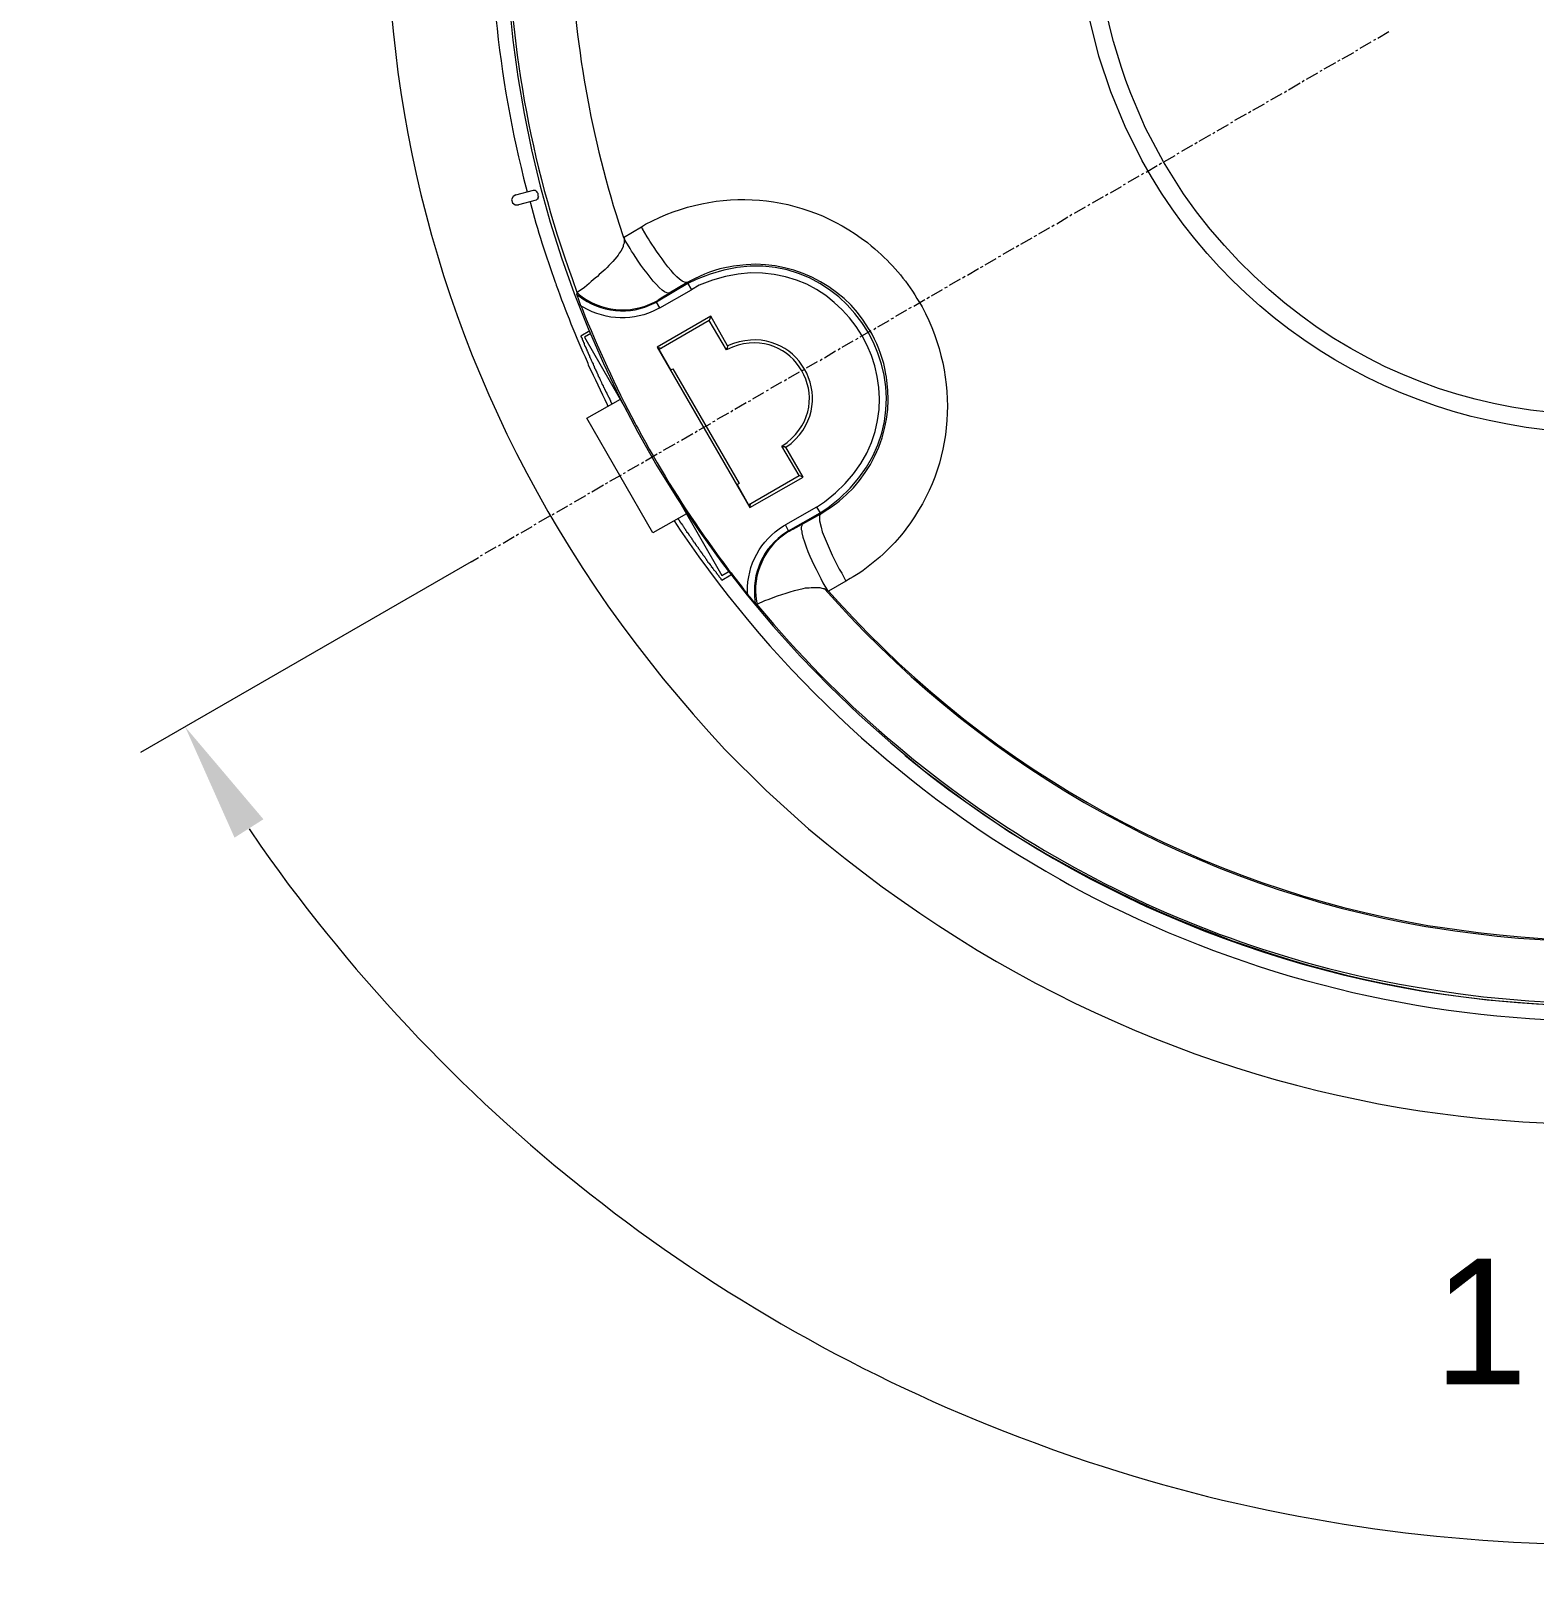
# Model space of a CAD drawing. Header units: millimetres. Extents: x 34 to 394, y 0 to 133.
# Drawn here: x 272.2 to 332.7, y 1.7 to 63.8 of the extents above; entities that cross this region are included whole.
import ezdxf

# ---------------------------------------------------------------- set-up
doc = ezdxf.new("R2010")
doc.units = ezdxf.units.MM

msp = doc.modelspace()

# ---------------------------------------------------------------- hatches: boundary and pattern name
h = msp.add_hatch(color=7)
h.dxf.hatch_style = 2
h.paths.add_polyline_path([(278.363398, 35.770995), (280.3531, 31.304899), (281.517196, 32.045697)])

# ---------------------------------------------------------------- linework, layer by layer
at = {"color": 7, "lineweight": 20}
for points in [[(326.221196, 63.414697), (326.305898, 63.456995)], [(326.3906, 63.499399), (326.8351, 63.774495)], [(324.951196, 62.673899), (325.416898, 62.927899)], [(325.5016, 62.991399), (325.586196, 63.033697)], [(325.670898, 63.097197), (326.115398, 63.351197)], [(324.062196, 62.165899), (324.146898, 62.208197)], [(324.2316, 62.271697), (324.697196, 62.525697)], [(324.781898, 62.567995), (324.8666, 62.631495)], [(322.792196, 61.424995), (323.257898, 61.700197)], [(323.3426, 61.742495), (323.427196, 61.805995)], [(323.511898, 61.848399), (323.9776, 62.102399)], [(321.903196, 60.916995), (321.987898, 60.959399)], [(322.0726, 61.022899), (322.538196, 61.276899)], [(322.622898, 61.319197), (322.7076, 61.382697)], [(320.633196, 60.197399), (321.098898, 60.451399)], [(321.1836, 60.493697), (321.268196, 60.557197)], [(321.352898, 60.599495), (321.8186, 60.853495)], [(319.744196, 59.668197), (319.828898, 59.710495)], [(319.9136, 59.773995), (320.379196, 60.027995)], [(320.463898, 60.091495), (320.5486, 60.133899)], [(318.495398, 58.948495), (318.939898, 59.202495)], [(319.0246, 59.244899), (319.109196, 59.308399)], [(319.193898, 59.350697), (319.6596, 59.625899)], [(317.585196, 58.419399), (317.669898, 58.482899)], [(317.775696, 58.525197), (318.220196, 58.779197)], [(318.304898, 58.842697), (318.3896, 58.884995)], [(316.336398, 57.699697), (316.780898, 57.953697)], [(316.8656, 58.017197), (316.950196, 58.059495)], [(317.0561, 58.101899), (317.5006, 58.376995)], [(291.677196, 57.191697), (291.571398, 57.128197), (291.507898, 57.001197), (291.550196, 56.874197), (291.6561, 56.789495), (291.7831, 56.789495)], [(291.677196, 57.191697), (292.396898, 57.382197)], [(292.396898, 57.382197), (292.460398, 57.382197), (292.502696, 57.339899), (292.523898, 57.297495), (292.566196, 57.255197), (292.566196, 57.149399), (292.587398, 57.128197), (292.566196, 57.085899), (292.566196, 57.022399), (292.5451, 57.022399), (292.5451, 57.001197), (292.523898, 57.001197), (292.502696, 56.979995)], [(315.426196, 57.170495), (315.510898, 57.233995)], [(315.616696, 57.276399), (316.061196, 57.530399)], [(316.145898, 57.593899), (316.2306, 57.636197)], [(292.502696, 56.980101), (291.7831, 56.789601)], [(314.177398, 56.450899), (314.621898, 56.704899)], [(314.7066, 56.768399), (314.791196, 56.810697)], [(314.8971, 56.874197), (315.3416, 57.128197)], [(296.016398, 55.477197), (296.7361, 55.900495)], [(296.7361, 55.900601), (296.7361, 55.879399), (296.757196, 55.879399), (296.757196, 55.837101), (296.778398, 55.837101), (296.778398, 55.815899)], [(313.267196, 55.921697), (313.351898, 55.985197)], [(313.457696, 56.027495), (313.902196, 56.302697)], [(313.986898, 56.344995), (314.0716, 56.408495)], [(296.016398, 55.477197), (296.016398, 55.456101), (296.0376, 55.456101), (296.0376, 55.434899), (296.058696, 55.413697), (296.058696, 55.392601)], [(312.018398, 55.201995), (312.462898, 55.455995)], [(312.5476, 55.519495), (312.653398, 55.561899)], [(312.7381, 55.625399), (313.1826, 55.879399)], [(311.108196, 54.693995), (311.2141, 54.736399)], [(311.298696, 54.799899), (311.743196, 55.053899)], [(311.827898, 55.096197), (311.933696, 55.159697)], [(309.859398, 53.953197), (310.303898, 54.228399)], [(310.3886, 54.270697), (310.494398, 54.312995)], [(310.5791, 54.376495), (311.0236, 54.630495)], [(298.598696, 53.614601), (297.349898, 52.873697)], [(298.5776, 53.656899), (297.857898, 53.233601)], [(298.5776, 53.656899), (298.746898, 53.360601)], [(308.949196, 53.445197), (309.0551, 53.487495)], [(309.139696, 53.550995), (309.584196, 53.804995)], [(309.668898, 53.847399), (309.774696, 53.910899)], [(294.1326, 53.191197), (294.153696, 53.233601)], [(294.301898, 52.725495), (294.217196, 52.958399), (294.153696, 53.148899), (294.1326, 53.191197)], [(294.153696, 53.233495), (294.153696, 53.254697)], [(297.349898, 52.916101), (297.349898, 52.873697)], [(297.476898, 52.640899), (297.349898, 52.873697)], [(297.476898, 52.640899), (298.746898, 53.360601)], [(307.700398, 52.704399), (308.144898, 52.979495)], [(308.2296, 53.021899), (308.335398, 53.085399)], [(308.4201, 53.127697), (308.8646, 53.381697)], [(299.5301, 52.302197), (297.3711, 51.053399)], [(299.5301, 52.302197), (299.4666, 52.132899)], [(300.207398, 51.116899), (299.5301, 52.302197)], [(306.790196, 52.196399), (306.8961, 52.238697)], [(306.980696, 52.302197), (307.425196, 52.556197)], [(307.509898, 52.619697), (307.615696, 52.661995)], [(294.661696, 51.709601), (294.301898, 51.497899)], [(294.7041, 51.603697), (294.4501, 51.455601)], [(299.4666, 52.132899), (297.455696, 50.968697)], [(300.1651, 50.947601), (299.4666, 52.132899)], [(305.541398, 51.476697), (305.985898, 51.730697)], [(306.091696, 51.772995), (306.176398, 51.836495)], [(306.2611, 51.878899), (306.7056, 52.132899)], [(294.4501, 51.455601), (296.143398, 48.492197)], [(297.3711, 51.053399), (301.096398, 44.597495)], [(297.3711, 51.053399), (297.540398, 51.011101)], [(297.921398, 50.143197), (297.455696, 50.968697)], [(300.207398, 51.116899), (300.207398, 51.053399), (300.186196, 51.053399), (300.186196, 50.989899), (300.1651, 50.989899), (300.1651, 50.947601)], [(304.652398, 50.947495), (304.7371, 51.010995)], [(304.821696, 51.053399), (305.266196, 51.307399)], [(305.3721, 51.370899), (305.456696, 51.413197)], [(303.382398, 50.227899), (303.826898, 50.481899)], [(303.932696, 50.524197), (304.017398, 50.587697)], [(304.1021, 50.629995), (304.5466, 50.905197)], [(297.921398, 50.143197), (298.0061, 50.185601)], [(298.0061, 50.185601), (300.6731, 45.571197)], [(302.493398, 49.698697), (302.5781, 49.762197)], [(302.662696, 49.804495), (303.107196, 50.058495)], [(303.2131, 50.121995), (303.297696, 50.164399)], [(301.223398, 48.978995), (301.667898, 49.232995)], [(301.773696, 49.296495), (301.858398, 49.338899)], [(301.9431, 49.402399), (302.3876, 49.656399)], [(294.534696, 48.195899), (295.889398, 48.957899)], [(300.334398, 48.449899), (300.4191, 48.513399)], [(300.503696, 48.555697), (300.948196, 48.830899)], [(301.0541, 48.873197), (301.138696, 48.915495)], [(297.201696, 43.581495), (294.534696, 48.195899)], [(299.064398, 47.730197), (299.5301, 47.984197)], [(299.614696, 48.047697), (299.699398, 48.090101)], [(299.7841, 48.153601), (300.249696, 48.407601)], [(298.175398, 47.222197), (298.2601, 47.264601)], [(298.344696, 47.306899), (298.810398, 47.582101)], [(298.8951, 47.624399), (298.979696, 47.687899)], [(296.905398, 46.481399), (297.3711, 46.756601)], [(297.455696, 46.798899), (297.540398, 46.841197)], [(297.6251, 46.904697), (298.090696, 47.158697)], [(303.0861, 45.888697), (302.3876, 47.074101)], [(302.3876, 47.074101), (302.429898, 47.074101), (302.429898, 47.052899), (302.5146, 47.052899), (302.5146, 47.031697), (302.556898, 47.031697)], [(303.255398, 45.825197), (302.556898, 47.031697)], [(296.016398, 45.973399), (296.1011, 46.015697)], [(296.185696, 46.079197), (296.651398, 46.333197)], [(296.7361, 46.375601), (296.820696, 46.439101)], [(294.746398, 45.232601), (295.2121, 45.507697)], [(295.296696, 45.550101), (295.381398, 45.613601)], [(295.4661, 45.655899), (295.931696, 45.909899)], [(300.6731, 45.571197), (300.588398, 45.528899)], [(300.588398, 45.528899), (301.0541, 44.703399)], [(301.0541, 44.703399), (303.0861, 45.888697)], [(301.096398, 44.597601), (303.255398, 45.825197)], [(303.255398, 45.825197), (303.0861, 45.888697)], [(293.857398, 44.724601), (293.9421, 44.766899)], [(294.047898, 44.830399), (294.492398, 45.084399)], [(294.5771, 45.147899), (294.661696, 45.190197)], [(298.281196, 44.809197), (299.9746, 41.866995)], [(301.096398, 44.597601), (301.138696, 44.766899)], [(292.6086, 44.004899), (293.0531, 44.258899)], [(293.137696, 44.301197), (293.222398, 44.364697)], [(293.328196, 44.407101), (293.772696, 44.661101)], [(298.556398, 44.343601), (297.201696, 43.581601)], [(303.7846, 44.618697), (302.535696, 43.899101)], [(302.662696, 43.666197), (303.932696, 44.385899)], [(303.234196, 43.941399), (303.953898, 44.343601)], [(303.7846, 44.618697), (303.953898, 44.343601)], [(291.698398, 43.475697), (291.7831, 43.539197)], [(291.888898, 43.581601), (292.333398, 43.835601)], [(292.4181, 43.899101), (292.502696, 43.941399)], [(302.662696, 43.666197), (302.535696, 43.899101)], [(302.662696, 43.666197), (302.7051, 43.645101)], [(303.234196, 43.941399), (302.980196, 43.793197), (302.8321, 43.708495), (302.7686, 43.687399), (302.747398, 43.666197), (302.7051, 43.644995)], [(290.4496, 42.756101), (290.8941, 43.010101)], [(290.978696, 43.052399), (291.063398, 43.115899)], [(291.169196, 43.158197), (291.613696, 43.433399)], [(289.8781, 42.417399), (276.564196, 34.733899)], [(289.8781, 42.417399), (290.174398, 42.586697)], [(290.2591, 42.650197), (290.343696, 42.692601)], [(299.9746, 41.867101), (300.2286, 42.015197)], [(299.9746, 41.676601), (300.334398, 41.888197)], [(304.969898, 41.634197), (304.271398, 41.231995)], [(301.329196, 40.723995), (301.2446, 40.808697), (301.1811, 40.914495), (301.011696, 41.104995)], [(304.2291, 41.253197), (304.123196, 41.316697)], [(304.2291, 41.253197), (304.250196, 41.253197), (304.250196, 41.232101), (304.271398, 41.232101)], [(301.3716, 40.702899), (301.329196, 40.724101)], [(301.3716, 40.702899), (301.392696, 40.702899)]]:
    msp.add_lwpolyline(points, dxfattribs=at)
for points, knots in [([(332.6771, 117.559101), (332.6771, 117.559101), (330.348696, 117.368601), (330.348696, 117.368601), (289.759214, 112.692108), (272.153098, 64.660003), (300.1016, 34.860899), (300.1016, 34.860899), (301.7526, 33.209899), (301.7526, 33.209899), (301.7526, 33.209899), (303.4671, 31.664697), (303.4671, 31.664697), (334.653008, 5.282599), (381.794702, 25.387405), (384.3026, 66.166399), (384.3026, 66.166399), (384.3661, 68.473601), (384.3661, 68.473601), (384.3661, 68.473601), (384.323696, 70.801899), (384.323696, 70.801899), (383.262611, 95.073292), (364.6811, 114.810892), (340.529898, 117.368601), (340.529898, 117.368601), (338.222696, 117.559101), (338.222696, 117.559101)], [0, 0, 0, 0, 1, 1, 1, 2, 2, 2, 3, 3, 3, 4, 4, 4, 5, 5, 5, 6, 6, 6, 7, 7, 7, 8, 8, 8, 9, 9, 9, 9]), ([(327.110196, 112.098101), (327.110196, 112.098101), (325.0571, 111.653601), (325.0571, 111.653601), (289.162596, 102.618892), (279.231584, 57.187817), (308.1026, 34.014197), (308.1026, 34.014197), (309.795898, 32.744197), (309.795898, 32.744197), (309.795898, 32.744197), (311.5316, 31.558899), (311.5316, 31.558899), (342.936901, 11.88801), (382.504491, 36.020797), (379.391898, 72.939697), (379.391898, 72.939697), (379.137898, 75.035197), (379.137898, 75.035197), (379.137898, 75.035197), (378.7781, 77.109601), (378.7781, 77.109601), (375.502487, 94.091194), (362.590186, 107.599091), (345.779196, 111.653601), (345.779196, 111.653601), (343.7261, 112.098101), (343.7261, 112.098101)], [0, 0, 0, 0, 1, 1, 1, 2, 2, 2, 3, 3, 3, 4, 4, 4, 5, 5, 5, 6, 6, 6, 7, 7, 7, 8, 8, 8, 9, 9, 9, 9]), ([(323.6601, 111.907601), (323.6601, 111.907601), (323.109696, 111.759399), (323.109696, 111.759399), (314.602495, 109.283605), (307.069314, 104.462191), (301.329196, 97.704697), (301.329196, 97.704697), (300.969398, 97.281399), (300.969398, 97.281399), (300.969398, 97.281399), (300.6096, 96.858101), (300.6096, 96.858101), (295.035993, 89.880121), (291.713602, 81.7475), (290.851696, 72.855101), (290.851696, 72.855101), (290.809398, 72.283601), (290.809398, 72.283601), (290.809398, 72.283601), (290.7671, 71.733197), (290.7671, 71.733197), (290.450305, 67.07579), (290.864114, 62.398697), (291.994696, 57.869101), (291.994696, 57.869101), (292.142898, 57.318697), (292.142898, 57.318697)], [0, 0, 0, 0, 1, 1, 1, 2, 2, 2, 3, 3, 3, 4, 4, 4, 5, 5, 5, 6, 6, 6, 7, 7, 7, 8, 8, 8, 9, 9, 9, 9]), ([(327.110196, 112.013399), (327.110196, 112.013399), (326.5176, 111.886399), (326.5176, 111.886399), (316.933298, 109.917194), (308.281105, 104.801492), (301.921898, 97.366101), (301.921898, 97.366101), (301.519696, 96.900399), (301.519696, 96.900399), (301.519696, 96.900399), (301.138696, 96.413601), (301.138696, 96.413601), (295.0216, 88.915309), (291.512801, 79.290791), (291.359696, 69.616601), (291.359696, 69.616601), (291.3386, 68.981601), (291.3386, 68.981601), (291.3386, 68.981601), (291.3386, 68.367697), (291.3386, 68.367697), (291.385801, 63.422105), (292.245203, 58.475491), (293.9421, 53.826197), (293.9421, 53.826197), (294.153696, 53.233601), (294.153696, 53.233601)], [0, 0, 0, 0, 1, 1, 1, 2, 2, 2, 3, 3, 3, 4, 4, 4, 5, 5, 5, 6, 6, 6, 7, 7, 7, 8, 8, 8, 9, 9, 9, 9]), ([(327.9146, 109.600399), (327.9146, 109.600399), (327.3431, 109.494601), (327.3431, 109.494601), (318.147912, 107.674903), (309.806799, 102.7787), (303.742196, 95.630399), (303.742196, 95.630399), (303.361196, 95.164697), (303.361196, 95.164697), (303.361196, 95.164697), (302.980196, 94.699101), (302.980196, 94.699101), (297.138196, 87.451917), (293.864101, 78.20741), (293.857398, 68.896899), (293.857398, 68.896899), (293.857398, 68.304197), (293.857398, 68.304197), (293.857398, 68.304197), (293.857398, 67.711601), (293.857398, 67.711601), (293.980905, 63.756892), (294.61019, 59.81781), (295.825898, 56.048697), (295.825898, 56.048697), (296.016398, 55.477197), (296.016398, 55.477197)], [0, 0, 0, 0, 1, 1, 1, 2, 2, 2, 3, 3, 3, 4, 4, 4, 5, 5, 5, 6, 6, 6, 7, 7, 7, 8, 8, 8, 9, 9, 9, 9]), ([(355.812196, 68.727601), (355.812196, 68.727601), (355.748696, 70.251601), (355.748696, 70.251601), (355.748696, 70.251601), (355.579398, 71.754399), (355.579398, 71.754399), (353.896295, 82.910996), (343.540503, 90.544402), (332.380696, 88.878197), (332.380696, 88.878197), (330.877898, 88.603101), (330.877898, 88.603101), (330.877898, 88.603101), (329.417398, 88.200899), (329.417398, 88.200899), (318.058694, 84.702014), (312.112907, 72.331508), (316.442196, 61.276899), (316.442196, 61.276899), (317.034898, 59.879899), (317.034898, 59.879899), (317.034898, 59.879899), (317.7546, 58.525197), (317.7546, 58.525197), (317.7546, 58.525197), (318.558898, 57.234101), (318.558898, 57.234101), (329.719411, 41.407008), (354.022907, 47.88302), (355.748696, 67.203601), (355.748696, 67.203601), (355.812196, 68.727601), (355.812196, 68.727601)], [0, 0, 0, 0, 1, 1, 1, 2, 2, 2, 3, 3, 3, 4, 4, 4, 5, 5, 5, 6, 6, 6, 7, 7, 7, 8, 8, 8, 9, 9, 9, 10, 10, 10, 11, 11, 11, 11]), ([(356.531898, 68.727601), (356.531898, 68.727601), (356.4896, 70.230399), (356.4896, 70.230399), (356.4896, 70.230399), (356.320196, 71.733197), (356.320196, 71.733197), (354.712305, 82.7127), (344.973487, 90.546907), (333.904696, 89.788399), (333.904696, 89.788399), (332.4231, 89.619101), (332.4231, 89.619101), (332.4231, 89.619101), (330.941398, 89.343899), (330.941398, 89.343899), (319.540008, 86.875513), (312.316495, 75.645503), (314.791196, 64.240197), (314.791196, 64.240197), (315.1511, 62.779697), (315.1511, 62.779697), (315.1511, 62.779697), (315.637898, 61.340399), (315.637898, 61.340399), (315.637898, 61.340399), (316.209398, 59.943399), (316.209398, 59.943399), (316.209398, 59.943399), (316.886696, 58.588697), (316.886696, 58.588697), (320.874884, 51.333117), (328.666299, 47.062389), (336.9316, 47.666697), (336.9316, 47.666697), (338.434398, 47.814899), (338.434398, 47.814899), (338.434398, 47.814899), (339.9161, 48.090101), (339.9161, 48.090101), (348.511107, 49.940703), (355.081593, 57.018201), (356.320196, 65.721899), (356.320196, 65.721899), (356.4896, 67.203601), (356.4896, 67.203601), (356.4896, 67.203601), (356.531898, 68.727601), (356.531898, 68.727601)], [0, 0, 0, 0, 1, 1, 1, 2, 2, 2, 3, 3, 3, 4, 4, 4, 5, 5, 5, 6, 6, 6, 7, 7, 7, 8, 8, 8, 9, 9, 9, 10, 10, 10, 11, 11, 11, 12, 12, 12, 13, 13, 13, 14, 14, 14, 15, 15, 15, 16, 16, 16, 16]), ([(296.7361, 55.900495), (296.7361, 55.900495), (296.905398, 56.006399), (296.905398, 56.006399), (299.824316, 57.565289), (303.219802, 57.28409), (305.837696, 55.265495), (305.837696, 55.265495), (305.985898, 55.138495), (305.985898, 55.138495), (305.985898, 55.138495), (306.1341, 55.011495), (306.1341, 55.011495), (306.825897, 54.415689), (307.357498, 53.806794), (307.827398, 53.021899), (307.827398, 53.021899), (307.933196, 52.852495), (307.933196, 52.852495)], [0, 0, 0, 0, 1, 1, 1, 2, 2, 2, 3, 3, 3, 4, 4, 4, 5, 5, 5, 6, 6, 6, 6]), ([(292.248696, 56.916601), (292.248696, 56.916601), (292.269898, 56.853101), (292.269898, 56.853101), (292.547887, 55.779492), (292.894702, 54.722994), (293.264696, 53.678101), (293.264696, 53.678101), (293.285898, 53.614601), (293.285898, 53.614601), (293.285898, 53.614601), (293.3071, 53.551101), (293.3071, 53.551101), (293.686689, 52.518803), (294.086703, 51.470418), (294.555898, 50.481899), (294.555898, 50.481899), (294.5771, 50.418399), (294.5771, 50.418399), (294.5771, 50.418399), (294.598196, 50.333697), (294.598196, 50.333697), (294.852584, 49.802414), (295.095683, 49.2736), (295.360196, 48.746197), (295.360196, 48.746197), (295.381398, 48.682697), (295.381398, 48.682697)], [0, 0, 0, 0, 1, 1, 1, 2, 2, 2, 3, 3, 3, 4, 4, 4, 5, 5, 5, 6, 6, 6, 7, 7, 7, 8, 8, 8, 9, 9, 9, 9]), ([(303.932696, 44.385899), (303.932696, 44.385899), (304.250196, 44.597601), (304.250196, 44.597601), (309.587406, 48.507014), (304.976601, 56.454109), (298.937398, 53.783899), (298.937398, 53.783899), (298.598696, 53.614601), (298.598696, 53.614601)], [0, 0, 0, 0, 1, 1, 1, 2, 2, 2, 3, 3, 3, 3]), ([(303.7846, 44.618697), (303.7846, 44.618697), (304.1021, 44.830399), (304.1021, 44.830399), (309.143612, 48.521513), (304.788217, 56.048415), (299.064398, 53.551101), (299.064398, 53.551101), (298.746898, 53.360601), (298.746898, 53.360601)], [0, 0, 0, 0, 1, 1, 1, 2, 2, 2, 3, 3, 3, 3]), ([(296.016398, 55.477197), (296.016398, 55.477197), (296.0376, 55.434899), (296.0376, 55.434899), (296.0376, 55.434899), (296.0376, 55.244399), (296.0376, 55.244399), (296.0376, 55.244399), (295.995196, 55.159697), (295.995196, 55.159697), (295.995196, 55.159697), (295.995196, 55.096197), (295.995196, 55.096197), (295.995196, 55.096197), (295.9106, 54.926899), (295.9106, 54.926899), (295.9106, 54.926899), (295.8471, 54.842197), (295.8471, 54.842197), (295.8471, 54.842197), (295.804696, 54.757495), (295.804696, 54.757495), (295.804696, 54.757495), (295.741196, 54.693995), (295.741196, 54.693995), (295.314687, 54.173719), (294.940108, 53.900316), (294.4501, 53.466399), (294.4501, 53.466399), (294.153696, 53.254697), (294.153696, 53.254697)], [0, 0, 0, 0, 1, 1, 1, 2, 2, 2, 3, 3, 3, 4, 4, 4, 5, 5, 5, 6, 6, 6, 7, 7, 7, 8, 8, 8, 9, 9, 9, 10, 10, 10, 10]), ([(297.349898, 52.915995), (297.349898, 52.915995), (297.392196, 52.937197), (297.392196, 52.937197), (297.392196, 52.937197), (297.413398, 52.958399), (297.413398, 52.958399), (297.413398, 52.958399), (297.603898, 53.085399), (297.603898, 53.085399), (297.603898, 53.085399), (297.857898, 53.233495), (297.857898, 53.233495), (297.857898, 53.233495), (297.836696, 53.233495), (297.836696, 53.233495), (297.478697, 53.173205), (296.390307, 54.803109), (296.249196, 55.096197), (296.249196, 55.096197), (296.058696, 55.392495), (296.058696, 55.392495)], [0, 0, 0, 0, 1, 1, 1, 2, 2, 2, 3, 3, 3, 4, 4, 4, 5, 5, 5, 6, 6, 6, 7, 7, 7, 7]), ([(298.5776, 53.656899), (298.5776, 53.656899), (298.556398, 53.656899), (298.556398, 53.656899), (298.148587, 53.631817), (297.168887, 55.18231), (296.968898, 55.498399), (296.968898, 55.498399), (296.778398, 55.815899), (296.778398, 55.815899)], [0, 0, 0, 0, 1, 1, 1, 2, 2, 2, 3, 3, 3, 3]), ([(305.9436, 51.709495), (305.9436, 51.709495), (305.8801, 51.815399), (305.8801, 51.815399), (304.825294, 53.619505), (302.6289, 54.659811), (300.567196, 54.334197), (300.567196, 54.334197), (300.440196, 54.312995), (300.440196, 54.312995), (300.440196, 54.312995), (300.313196, 54.291899), (300.313196, 54.291899), (299.733617, 54.224519), (299.201593, 53.975422), (298.683398, 53.720399), (298.683398, 53.720399), (298.5776, 53.656899), (298.5776, 53.656899)], [0, 0, 0, 0, 1, 1, 1, 2, 2, 2, 3, 3, 3, 4, 4, 4, 5, 5, 5, 6, 6, 6, 6]), ([(294.1326, 53.191197), (294.1326, 53.191197), (294.217196, 53.127697), (294.217196, 53.127697), (295.048411, 52.441192), (296.300701, 52.31532), (297.2441, 52.831399), (297.2441, 52.831399), (297.349898, 52.873697), (297.349898, 52.873697)], [0, 0, 0, 0, 1, 1, 1, 2, 2, 2, 3, 3, 3, 3]), ([(294.153696, 53.254697), (294.153696, 53.254697), (294.238398, 53.170101), (294.238398, 53.170101), (295.097412, 52.471919), (296.283098, 52.366403), (297.265196, 52.873697), (297.265196, 52.873697), (297.349898, 52.916101), (297.349898, 52.916101)], [0, 0, 0, 0, 1, 1, 1, 2, 2, 2, 3, 3, 3, 3]), ([(307.933196, 52.852495), (307.933196, 52.852495), (308.0391, 52.683197), (308.0391, 52.683197), (309.574389, 49.783399), (309.385617, 46.354011), (307.382898, 43.729697), (307.382898, 43.729697), (307.2771, 43.581495), (307.2771, 43.581495), (307.2771, 43.581495), (307.128898, 43.412197), (307.128898, 43.412197), (306.64979, 42.835405), (305.800689, 42.092808), (305.139196, 41.739995), (305.139196, 41.739995), (304.969898, 41.634197), (304.969898, 41.634197)], [0, 0, 0, 0, 1, 1, 1, 2, 2, 2, 3, 3, 3, 4, 4, 4, 5, 5, 5, 6, 6, 6, 6]), ([(294.301898, 52.725601), (294.301898, 52.725601), (294.344196, 52.619697), (294.344196, 52.619697), (294.977502, 51.038618), (295.682317, 49.48322), (296.4821, 47.984197), (296.4821, 47.984197), (296.524398, 47.899601), (296.524398, 47.899601), (296.524398, 47.899601), (296.587898, 47.793697), (296.587898, 47.793697), (297.397205, 46.285607), (298.281901, 44.858304), (299.254898, 43.454601), (299.254898, 43.454601), (299.318398, 43.369899), (299.318398, 43.369899), (299.318398, 43.369899), (299.381898, 43.285197), (299.381898, 43.285197), (299.877903, 42.567012), (300.410316, 41.873804), (300.948196, 41.189697), (300.948196, 41.189697), (301.011696, 41.105101), (301.011696, 41.105101)], [0, 0, 0, 0, 1, 1, 1, 2, 2, 2, 3, 3, 3, 4, 4, 4, 5, 5, 5, 6, 6, 6, 7, 7, 7, 8, 8, 8, 9, 9, 9, 9]), ([(297.476898, 52.640899), (297.476898, 52.640899), (297.392196, 52.598495), (297.392196, 52.598495), (296.422092, 52.075008), (295.342592, 52.132511), (294.3866, 52.661995), (294.3866, 52.661995), (294.301898, 52.725495), (294.301898, 52.725495)], [0, 0, 0, 0, 1, 1, 1, 2, 2, 2, 3, 3, 3, 3]), ([(302.3876, 47.074101), (302.3876, 47.074101), (302.599196, 47.222197), (302.599196, 47.222197), (304.667214, 48.848891), (302.850797, 52.008404), (300.397898, 51.053399), (300.397898, 51.053399), (300.1651, 50.947601), (300.1651, 50.947601)], [0, 0, 0, 0, 1, 1, 1, 2, 2, 2, 3, 3, 3, 3]), ([(302.556898, 47.031697), (302.556898, 47.031697), (302.7686, 47.179899), (302.7686, 47.179899), (304.761089, 48.944811), (302.973916, 52.061991), (300.440196, 51.201601), (300.440196, 51.201601), (300.207398, 51.116899), (300.207398, 51.116899)], [0, 0, 0, 0, 1, 1, 1, 2, 2, 2, 3, 3, 3, 3]), ([(303.953898, 44.343495), (303.953898, 44.343495), (304.059696, 44.406995), (304.059696, 44.406995), (305.875796, 45.483708), (306.927814, 47.622318), (306.620898, 49.719899), (306.620898, 49.719899), (306.599696, 49.846899), (306.599696, 49.846899), (306.599696, 49.846899), (306.5786, 49.973899), (306.5786, 49.973899), (306.485396, 50.569388), (306.293203, 51.048107), (306.028196, 51.582495), (306.028196, 51.582495), (305.9436, 51.709495), (305.9436, 51.709495)], [0, 0, 0, 0, 1, 1, 1, 2, 2, 2, 3, 3, 3, 4, 4, 4, 5, 5, 5, 6, 6, 6, 6]), ([(294.301898, 51.497899), (294.301898, 51.497899), (294.301898, 51.476697), (294.301898, 51.476697), (294.301898, 51.476697), (294.3231, 51.455601), (294.3231, 51.455601), (294.3231, 51.455601), (294.3231, 51.434399), (294.3231, 51.434399), (294.3231, 51.434399), (294.344196, 51.413197), (294.344196, 51.413197), (294.344196, 51.413197), (294.344196, 51.370899), (294.344196, 51.370899), (294.344196, 51.370899), (294.365398, 51.349697), (294.365398, 51.349697), (294.365398, 51.349697), (294.365398, 51.328601), (294.365398, 51.328601), (294.365398, 51.328601), (294.3866, 51.307399), (294.3866, 51.307399), (294.3866, 51.307399), (294.3866, 51.286197), (294.3866, 51.286197), (294.3866, 51.286197), (294.407696, 51.265101), (294.407696, 51.265101), (294.407696, 51.265101), (294.407696, 51.243899), (294.407696, 51.243899), (294.407696, 51.243899), (294.428898, 51.201601), (294.428898, 51.201601), (294.428898, 51.201601), (294.428898, 51.159197), (294.428898, 51.159197), (294.428898, 51.159197), (294.4501, 51.138101), (294.4501, 51.138101), (294.4501, 51.138101), (294.4501, 51.116899), (294.4501, 51.116899), (294.4501, 51.116899), (294.471196, 51.095697), (294.471196, 51.095697), (294.471196, 51.095697), (294.471196, 51.074601), (294.471196, 51.074601), (294.471196, 51.074601), (294.492398, 51.053399), (294.492398, 51.053399), (294.492398, 51.053399), (294.492398, 51.032197), (294.492398, 51.032197), (294.492398, 51.032197), (294.5136, 51.011101), (294.5136, 51.011101), (294.5136, 51.011101), (294.5136, 50.989899), (294.5136, 50.989899), (294.5136, 50.989899), (294.534696, 50.968697), (294.534696, 50.968697), (294.534696, 50.968697), (294.534696, 50.926399), (294.534696, 50.926399), (294.573889, 50.887594), (294.618304, 50.744401), (294.6406, 50.714697), (294.6406, 50.714697), (294.6406, 50.672399), (294.6406, 50.672399), (294.686814, 50.614191), (294.700184, 50.540107), (294.746398, 50.481899), (294.746398, 50.481899), (294.746398, 50.460697), (294.746398, 50.460697), (294.746398, 50.460697), (294.7676, 50.439601), (294.7676, 50.439601), (294.7676, 50.439601), (294.7676, 50.418399), (294.7676, 50.418399), (294.7676, 50.418399), (294.788696, 50.397197), (294.788696, 50.397197), (294.788696, 50.397197), (294.788696, 50.354899), (294.788696, 50.354899), (294.788696, 50.354899), (294.809898, 50.333697), (294.809898, 50.333697), (294.809898, 50.333697), (294.809898, 50.312601), (294.809898, 50.312601), (294.809898, 50.312601), (294.8311, 50.291399), (294.8311, 50.291399), (294.8311, 50.291399), (294.8311, 50.270197), (294.8311, 50.270197), (294.8311, 50.270197), (294.852196, 50.227899), (294.852196, 50.227899), (294.852196, 50.227899), (294.852196, 50.206697), (294.852196, 50.206697), (294.852196, 50.206697), (294.873398, 50.185601), (294.873398, 50.185601), (294.873398, 50.185601), (294.873398, 50.164399), (294.873398, 50.164399), (294.873398, 50.164399), (294.8946, 50.143197), (294.8946, 50.143197), (294.8946, 50.143197), (294.8946, 50.122101), (294.8946, 50.122101), (294.8946, 50.122101), (294.915696, 50.100899), (294.915696, 50.100899), (294.915696, 50.100899), (294.915696, 50.079697), (294.915696, 50.079697), (294.915696, 50.079697), (294.936898, 50.058601), (294.936898, 50.058601), (294.936898, 50.058601), (294.936898, 50.037399), (294.936898, 50.037399), (294.936898, 50.037399), (294.9581, 50.016197), (294.9581, 50.016197), (294.9581, 50.016197), (294.9581, 49.995101), (294.9581, 49.995101), (294.9581, 49.995101), (294.979196, 49.973899), (294.979196, 49.973899), (294.979196, 49.973899), (294.979196, 49.931601), (294.979196, 49.931601), (294.979196, 49.931601), (295.000398, 49.910399), (295.000398, 49.910399), (295.000398, 49.910399), (295.000398, 49.889197), (295.000398, 49.889197), (295.000398, 49.889197), (295.0216, 49.868101), (295.0216, 49.868101), (295.0216, 49.868101), (295.0216, 49.846899), (295.0216, 49.846899), (295.056489, 49.801003), (295.102386, 49.693794), (295.127398, 49.635197), (295.127398, 49.635197), (295.127398, 49.614101), (295.127398, 49.614101), (295.127398, 49.614101), (295.1486, 49.592899), (295.1486, 49.592899), (295.1486, 49.592899), (295.1486, 49.571697), (295.1486, 49.571697), (295.1486, 49.571697), (295.169696, 49.550601), (295.169696, 49.550601), (295.169696, 49.550601), (295.169696, 49.529399), (295.169696, 49.529399), (295.169696, 49.529399), (295.190898, 49.508197), (295.190898, 49.508197), (295.190898, 49.508197), (295.190898, 49.487101), (295.190898, 49.487101), (295.190898, 49.487101), (295.2121, 49.465899), (295.2121, 49.465899), (295.2121, 49.465899), (295.2121, 49.444697), (295.2121, 49.444697), (295.2121, 49.444697), (295.233196, 49.423601), (295.233196, 49.423601), (295.233196, 49.423601), (295.233196, 49.402399), (295.233196, 49.402399), (295.233196, 49.402399), (295.254398, 49.381197), (295.254398, 49.381197), (295.254398, 49.381197), (295.254398, 49.360101), (295.254398, 49.360101), (295.254398, 49.360101), (295.2756, 49.338899), (295.2756, 49.338899), (295.2756, 49.338899), (295.2756, 49.317697), (295.2756, 49.317697), (295.2756, 49.317697), (295.296696, 49.296601), (295.296696, 49.296601), (295.296696, 49.296601), (295.296696, 49.275399), (295.296696, 49.275399), (295.296696, 49.275399), (295.317898, 49.254197), (295.317898, 49.254197), (295.317898, 49.254197), (295.317898, 49.233101), (295.317898, 49.233101), (295.317898, 49.233101), (295.3391, 49.211899), (295.3391, 49.211899), (295.3391, 49.211899), (295.3391, 49.190697), (295.3391, 49.190697), (295.3391, 49.190697), (295.360196, 49.169601), (295.360196, 49.169601), (295.360196, 49.169601), (295.360196, 49.148399), (295.360196, 49.148399), (295.360196, 49.148399), (295.381398, 49.127197), (295.381398, 49.127197), (295.381398, 49.127197), (295.381398, 49.106101), (295.381398, 49.106101), (295.381398, 49.106101), (295.4026, 49.084899), (295.4026, 49.084899), (295.4026, 49.084899), (295.4026, 49.063697), (295.4026, 49.063697), (295.4026, 49.063697), (295.423696, 49.042601), (295.423696, 49.042601), (295.423696, 49.042601), (295.423696, 49.021399), (295.423696, 49.021399), (295.423696, 49.021399), (295.444898, 49.000197), (295.444898, 49.000197), (295.444898, 49.000197), (295.444898, 48.979101), (295.444898, 48.979101), (295.444898, 48.979101), (295.4661, 48.957899), (295.4661, 48.957899), (295.4661, 48.957899), (295.4661, 48.936697), (295.4661, 48.936697), (295.4661, 48.936697), (295.487196, 48.915601), (295.487196, 48.915601), (295.487196, 48.915601), (295.487196, 48.873197), (295.487196, 48.873197), (295.487196, 48.873197), (295.508398, 48.852101), (295.508398, 48.852101), (295.508398, 48.852101), (295.508398, 48.830899), (295.508398, 48.830899), (295.508398, 48.830899), (295.5296, 48.809697), (295.5296, 48.809697), (295.5296, 48.809697), (295.5296, 48.788601), (295.5296, 48.788601), (295.5296, 48.788601), (295.550696, 48.767399), (295.550696, 48.767399)], [0, 0, 0, 0, 1, 1, 1, 2, 2, 2, 3, 3, 3, 4, 4, 4, 5, 5, 5, 6, 6, 6, 7, 7, 7, 8, 8, 8, 9, 9, 9, 10, 10, 10, 11, 11, 11, 12, 12, 12, 13, 13, 13, 14, 14, 14, 15, 15, 15, 16, 16, 16, 17, 17, 17, 18, 18, 18, 19, 19, 19, 20, 20, 20, 21, 21, 21, 22, 22, 22, 23, 23, 23, 24, 24, 24, 25, 25, 25, 26, 26, 26, 27, 27, 27, 28, 28, 28, 29, 29, 29, 30, 30, 30, 31, 31, 31, 32, 32, 32, 33, 33, 33, 34, 34, 34, 35, 35, 35, 36, 36, 36, 37, 37, 37, 38, 38, 38, 39, 39, 39, 40, 40, 40, 41, 41, 41, 42, 42, 42, 43, 43, 43, 44, 44, 44, 45, 45, 45, 46, 46, 46, 47, 47, 47, 48, 48, 48, 49, 49, 49, 50, 50, 50, 51, 51, 51, 52, 52, 52, 53, 53, 53, 54, 54, 54, 55, 55, 55, 56, 56, 56, 57, 57, 57, 58, 58, 58, 59, 59, 59, 60, 60, 60, 61, 61, 61, 62, 62, 62, 63, 63, 63, 64, 64, 64, 65, 65, 65, 66, 66, 66, 67, 67, 67, 68, 68, 68, 69, 69, 69, 70, 70, 70, 71, 71, 71, 72, 72, 72, 73, 73, 73, 74, 74, 74, 75, 75, 75, 76, 76, 76, 77, 77, 77, 78, 78, 78, 79, 79, 79, 80, 80, 80, 81, 81, 81, 82, 82, 82, 83, 83, 83, 84, 84, 84, 85, 85, 85, 86, 86, 86, 87, 87, 87, 88, 88, 88, 89, 89, 89, 90, 90, 90, 91, 91, 91, 92, 92, 92, 93, 93, 93, 94, 94, 94, 94]), ([(298.217696, 44.153101), (298.217696, 44.153101), (298.217696, 44.131899), (298.217696, 44.131899), (298.217696, 44.131899), (298.2601, 44.089601), (298.2601, 44.089601), (298.2601, 44.089601), (298.2601, 44.068399), (298.2601, 44.068399), (298.2601, 44.068399), (298.281196, 44.047197), (298.281196, 44.047197), (298.281196, 44.047197), (298.281196, 44.026101), (298.281196, 44.026101), (298.281196, 44.026101), (298.3236, 43.983697), (298.3236, 43.983697), (298.3236, 43.983697), (298.3236, 43.962601), (298.3236, 43.962601), (298.3236, 43.962601), (298.344696, 43.962601), (298.344696, 43.962601), (298.344696, 43.962601), (298.365898, 43.941399), (298.365898, 43.941399), (298.365898, 43.941399), (298.365898, 43.920197), (298.365898, 43.920197), (298.365898, 43.920197), (298.3871, 43.899101), (298.3871, 43.899101), (298.3871, 43.899101), (298.408196, 43.877899), (298.408196, 43.877899), (298.408196, 43.877899), (298.408196, 43.856697), (298.408196, 43.856697), (298.408196, 43.856697), (298.429398, 43.835601), (298.429398, 43.835601), (298.429398, 43.835601), (298.4506, 43.814399), (298.4506, 43.814399), (298.4506, 43.814399), (298.4506, 43.793197), (298.4506, 43.793197), (298.4506, 43.793197), (298.471696, 43.772101), (298.471696, 43.772101), (298.471696, 43.772101), (298.471696, 43.750899), (298.471696, 43.750899), (298.471696, 43.750899), (298.5141, 43.708601), (298.5141, 43.708601), (298.5141, 43.708601), (298.5141, 43.687399), (298.5141, 43.687399), (298.5141, 43.687399), (298.535196, 43.666197), (298.535196, 43.666197), (298.535196, 43.666197), (298.556398, 43.645101), (298.556398, 43.645101), (298.556398, 43.645101), (298.556398, 43.623899), (298.556398, 43.623899), (298.556398, 43.623899), (298.598696, 43.581601), (298.598696, 43.581601), (298.598696, 43.581601), (298.598696, 43.560399), (298.598696, 43.560399), (298.598696, 43.560399), (298.6411, 43.518101), (298.6411, 43.518101), (298.6411, 43.518101), (298.6411, 43.496899), (298.6411, 43.496899), (298.6411, 43.496899), (298.683398, 43.454601), (298.683398, 43.454601), (298.683398, 43.454601), (298.7046, 43.433399), (298.7046, 43.433399), (298.7046, 43.433399), (298.725696, 43.412197), (298.725696, 43.412197), (298.725696, 43.412197), (298.725696, 43.391101), (298.725696, 43.391101), (298.725696, 43.391101), (298.746898, 43.369899), (298.746898, 43.369899), (298.746898, 43.369899), (298.7681, 43.348697), (298.7681, 43.348697), (298.7681, 43.348697), (298.7681, 43.327601), (298.7681, 43.327601), (298.7681, 43.327601), (298.810398, 43.285197), (298.810398, 43.285197), (298.810398, 43.285197), (298.810398, 43.264101), (298.810398, 43.264101), (298.810398, 43.264101), (298.852696, 43.221697), (298.852696, 43.221697), (298.852696, 43.221697), (298.852696, 43.200601), (298.852696, 43.200601), (298.852696, 43.200601), (298.8951, 43.158197), (298.8951, 43.158197), (298.8951, 43.158197), (298.8951, 43.137101), (298.8951, 43.137101), (298.8951, 43.137101), (298.916196, 43.115899), (298.916196, 43.115899), (298.916196, 43.115899), (298.937398, 43.094697), (298.937398, 43.094697), (298.937398, 43.094697), (298.937398, 43.073601), (298.937398, 43.073601), (298.937398, 43.073601), (298.9586, 43.052399), (298.9586, 43.052399), (298.9586, 43.052399), (299.0221, 42.988899), (299.0221, 42.988899), (299.0221, 42.988899), (299.0221, 42.967697), (299.0221, 42.967697), (299.0221, 42.967697), (299.064398, 42.925399), (299.064398, 42.925399), (299.064398, 42.925399), (299.064398, 42.904197), (299.064398, 42.904197), (299.064398, 42.904197), (299.0856, 42.883101), (299.0856, 42.883101), (299.0856, 42.883101), (299.106696, 42.861899), (299.106696, 42.861899), (299.106696, 42.861899), (299.106696, 42.840697), (299.106696, 42.840697), (299.106696, 42.840697), (299.1491, 42.798399), (299.1491, 42.798399), (299.1491, 42.798399), (299.1491, 42.777197), (299.1491, 42.777197), (299.1491, 42.777197), (299.191398, 42.734899), (299.191398, 42.734899), (299.191398, 42.734899), (299.191398, 42.713697), (299.191398, 42.713697), (299.191398, 42.713697), (299.2126, 42.692601), (299.2126, 42.692601), (299.2126, 42.692601), (299.233696, 42.671399), (299.233696, 42.671399), (299.233696, 42.671399), (299.233696, 42.650197), (299.233696, 42.650197), (299.233696, 42.650197), (299.254898, 42.650197), (299.254898, 42.650197), (299.254898, 42.650197), (299.2761, 42.629101), (299.2761, 42.629101), (299.2761, 42.629101), (299.2761, 42.607899), (299.2761, 42.607899), (299.2761, 42.607899), (299.297196, 42.586697), (299.297196, 42.586697), (299.297196, 42.586697), (299.318398, 42.565601), (299.318398, 42.565601), (299.318398, 42.565601), (299.318398, 42.544399), (299.318398, 42.544399), (299.318398, 42.544399), (299.360696, 42.502101), (299.360696, 42.502101), (299.360696, 42.502101), (299.360696, 42.480899), (299.360696, 42.480899), (299.465894, 42.383497), (299.340305, 42.472397), (299.445398, 42.375101), (299.445398, 42.375101), (299.4666, 42.353899), (299.4666, 42.353899), (299.4666, 42.353899), (299.4666, 42.332697), (299.4666, 42.332697), (299.4666, 42.332697), (299.487696, 42.332697), (299.487696, 42.332697), (299.487696, 42.332697), (299.508898, 42.311601), (299.508898, 42.311601), (299.508898, 42.311601), (299.508898, 42.290399), (299.508898, 42.290399), (299.508898, 42.290399), (299.551196, 42.248101), (299.551196, 42.248101), (299.551196, 42.248101), (299.551196, 42.226899), (299.551196, 42.226899), (299.551196, 42.226899), (299.5936, 42.184601), (299.5936, 42.184601), (299.5936, 42.184601), (299.5936, 42.163399), (299.5936, 42.163399), (299.5936, 42.163399), (299.635898, 42.121101), (299.635898, 42.121101), (299.635898, 42.121101), (299.635898, 42.099899), (299.635898, 42.099899), (299.635898, 42.099899), (299.6571, 42.078697), (299.6571, 42.078697), (299.6571, 42.078697), (299.678196, 42.057601), (299.678196, 42.057601), (299.678196, 42.057601), (299.741696, 41.994101), (299.741696, 41.994101), (299.741696, 41.994101), (299.741696, 41.972899), (299.741696, 41.972899), (299.741696, 41.972899), (299.762898, 41.951697), (299.762898, 41.951697), (299.762898, 41.951697), (299.7841, 41.930601), (299.7841, 41.930601), (299.7841, 41.930601), (299.7841, 41.909399), (299.7841, 41.909399), (299.7841, 41.909399), (299.8476, 41.845899), (299.8476, 41.845899), (299.8476, 41.845899), (299.8476, 41.824697), (299.8476, 41.824697), (299.8476, 41.824697), (299.868696, 41.803601), (299.868696, 41.803601), (299.868696, 41.803601), (299.932196, 41.740101), (299.932196, 41.740101), (299.932196, 41.740101), (299.932196, 41.718899), (299.932196, 41.718899), (299.932196, 41.718899), (299.9746, 41.676601), (299.9746, 41.676601)], [0, 0, 0, 0, 1, 1, 1, 2, 2, 2, 3, 3, 3, 4, 4, 4, 5, 5, 5, 6, 6, 6, 7, 7, 7, 8, 8, 8, 9, 9, 9, 10, 10, 10, 11, 11, 11, 12, 12, 12, 13, 13, 13, 14, 14, 14, 15, 15, 15, 16, 16, 16, 17, 17, 17, 18, 18, 18, 19, 19, 19, 20, 20, 20, 21, 21, 21, 22, 22, 22, 23, 23, 23, 24, 24, 24, 25, 25, 25, 26, 26, 26, 27, 27, 27, 28, 28, 28, 29, 29, 29, 30, 30, 30, 31, 31, 31, 32, 32, 32, 33, 33, 33, 34, 34, 34, 35, 35, 35, 36, 36, 36, 37, 37, 37, 38, 38, 38, 39, 39, 39, 40, 40, 40, 41, 41, 41, 42, 42, 42, 43, 43, 43, 44, 44, 44, 45, 45, 45, 46, 46, 46, 47, 47, 47, 48, 48, 48, 49, 49, 49, 50, 50, 50, 51, 51, 51, 52, 52, 52, 53, 53, 53, 54, 54, 54, 55, 55, 55, 56, 56, 56, 57, 57, 57, 58, 58, 58, 59, 59, 59, 60, 60, 60, 61, 61, 61, 62, 62, 62, 63, 63, 63, 64, 64, 64, 65, 65, 65, 66, 66, 66, 67, 67, 67, 68, 68, 68, 69, 69, 69, 70, 70, 70, 71, 71, 71, 72, 72, 72, 73, 73, 73, 74, 74, 74, 75, 75, 75, 76, 76, 76, 77, 77, 77, 78, 78, 78, 79, 79, 79, 80, 80, 80, 81, 81, 81, 82, 82, 82, 83, 83, 83, 84, 84, 84, 85, 85, 85, 86, 86, 86, 87, 87, 87, 88, 88, 88, 89, 89, 89, 90, 90, 90, 91, 91, 91, 91]), ([(303.953898, 44.343495), (303.953898, 44.343495), (303.932696, 44.322399), (303.932696, 44.322399), (303.932696, 44.322399), (303.932696, 44.301197), (303.932696, 44.301197), (303.932696, 44.301197), (303.9116, 44.279995), (303.9116, 44.279995), (303.9116, 44.279995), (303.9116, 44.068399), (303.9116, 44.068399), (303.9116, 44.068399), (303.9751, 43.814399), (303.9751, 43.814399), (303.9751, 43.814399), (304.017398, 43.623899), (304.017398, 43.623899), (304.212801, 43.11089), (304.440696, 42.607194), (304.694696, 42.120995), (304.694696, 42.120995), (304.8006, 41.951697), (304.8006, 41.951697), (304.8006, 41.951697), (304.969898, 41.634197), (304.969898, 41.634197)], [0, 0, 0, 0, 1, 1, 1, 2, 2, 2, 3, 3, 3, 4, 4, 4, 5, 5, 5, 6, 6, 6, 7, 7, 7, 8, 8, 8, 9, 9, 9, 9]), ([(298.048398, 44.068399), (298.048398, 44.068399), (298.302398, 43.687399), (298.302398, 43.687399), (302.213716, 37.899692), (307.473914, 33.02402), (313.584696, 29.632697), (313.584696, 29.632697), (313.965696, 29.399899), (313.965696, 29.399899), (313.965696, 29.399899), (314.367898, 29.188197), (314.367898, 29.188197), (320.626211, 25.886197), (327.399191, 24.096908), (334.476196, 23.938899), (334.476196, 23.938899), (334.920696, 23.938899), (334.920696, 23.938899), (334.920696, 23.938899), (335.365196, 23.938899), (335.365196, 23.938899), (339.010484, 23.901117), (342.859607, 24.40379), (346.3931, 25.293495), (346.3931, 25.293495), (346.8376, 25.399399), (346.8376, 25.399399)], [0, 0, 0, 0, 1, 1, 1, 2, 2, 2, 3, 3, 3, 4, 4, 4, 5, 5, 5, 6, 6, 6, 7, 7, 7, 8, 8, 8, 9, 9, 9, 9]), ([(301.011696, 41.104995), (301.011696, 41.104995), (301.011696, 41.210899), (301.011696, 41.210899), (300.980687, 42.283696), (301.539804, 43.285197), (302.4511, 43.856697), (302.4511, 43.856697), (302.535696, 43.898995), (302.535696, 43.898995)], [0, 0, 0, 0, 1, 1, 1, 2, 2, 2, 3, 3, 3, 3]), ([(302.662696, 43.666197), (302.662696, 43.666197), (302.5781, 43.602697), (302.5781, 43.602697), (301.62059, 43.00622), (301.171187, 41.938009), (301.3081, 40.829899), (301.3081, 40.829899), (301.329196, 40.724101), (301.329196, 40.724101)], [0, 0, 0, 0, 1, 1, 1, 2, 2, 2, 3, 3, 3, 3]), ([(302.7051, 43.645101), (302.7051, 43.645101), (302.620398, 43.602697), (302.620398, 43.602697), (301.706386, 43.04432), (301.17221, 41.886821), (301.3716, 40.829899), (301.3716, 40.829899), (301.392696, 40.702899), (301.392696, 40.702899)], [0, 0, 0, 0, 1, 1, 1, 2, 2, 2, 3, 3, 3, 3]), ([(303.234196, 43.941399), (303.234196, 43.941399), (303.2131, 43.920197), (303.2131, 43.920197), (303.2131, 43.920197), (303.191898, 43.898995), (303.191898, 43.898995), (303.191898, 43.898995), (303.191898, 43.856697), (303.191898, 43.856697), (303.191898, 43.856697), (303.170696, 43.814399), (303.170696, 43.814399), (303.170696, 43.814399), (303.170696, 43.708495), (303.170696, 43.708495), (303.170696, 43.708495), (303.191898, 43.666197), (303.191898, 43.666197), (303.191898, 43.666197), (303.191898, 43.581495), (303.191898, 43.581495), (303.191898, 43.581495), (303.234196, 43.412197), (303.234196, 43.412197), (303.234196, 43.412197), (303.297696, 43.221697), (303.297696, 43.221697), (303.481493, 42.662192), (303.700603, 42.264294), (303.953898, 41.739995), (303.953898, 41.739995), (304.0386, 41.570697), (304.0386, 41.570697), (304.0386, 41.570697), (304.2291, 41.253197), (304.2291, 41.253197)], [0, 0, 0, 0, 1, 1, 1, 2, 2, 2, 3, 3, 3, 4, 4, 4, 5, 5, 5, 6, 6, 6, 7, 7, 7, 8, 8, 8, 9, 9, 9, 10, 10, 10, 11, 11, 11, 12, 12, 12, 12]), ([(307.3406, 34.627995), (307.3406, 34.627995), (307.7851, 34.268197), (307.7851, 34.268197), (314.787703, 28.626222), (323.488614, 25.218107), (332.465398, 24.637399), (332.465398, 24.637399), (333.036898, 24.594995), (333.036898, 24.594995), (333.036898, 24.594995), (333.608398, 24.573899), (333.608398, 24.573899), (342.612698, 24.187219), (351.626911, 26.619622), (359.2201, 31.474197), (359.2201, 31.474197), (359.685696, 31.791697), (359.685696, 31.791697), (359.685696, 31.791697), (360.1726, 32.109197), (360.1726, 32.109197), (363.958188, 34.665107), (367.383695, 37.834392), (370.184398, 41.443697), (370.184398, 41.443697), (370.544196, 41.888197), (370.544196, 41.888197)], [0, 0, 0, 0, 1, 1, 1, 2, 2, 2, 3, 3, 3, 4, 4, 4, 5, 5, 5, 6, 6, 6, 7, 7, 7, 8, 8, 8, 9, 9, 9, 9]), ([(301.392696, 40.702899), (301.392696, 40.702899), (301.710196, 40.850995), (301.710196, 40.850995), (301.710196, 40.850995), (301.8796, 40.914495), (301.8796, 40.914495), (302.325793, 41.088803), (302.785498, 41.242296), (303.255398, 41.337899), (303.255398, 41.337899), (303.3401, 41.358995), (303.3401, 41.358995), (303.3401, 41.358995), (303.424696, 41.358995), (303.424696, 41.358995), (303.587714, 41.393603), (303.903486, 41.400305), (304.059696, 41.337899), (304.059696, 41.337899), (304.1021, 41.337899), (304.1021, 41.337899), (304.1021, 41.337899), (304.123196, 41.316697), (304.123196, 41.316697)], [0, 0, 0, 0, 1, 1, 1, 2, 2, 2, 3, 3, 3, 4, 4, 4, 5, 5, 5, 6, 6, 6, 7, 7, 7, 8, 8, 8, 8]), ([(304.123196, 41.316697), (304.123196, 41.316697), (304.525398, 40.872197), (304.525398, 40.872197), (310.771293, 33.933094), (319.1262, 29.341303), (328.316696, 27.727697), (328.316696, 27.727697), (328.888196, 27.643101), (328.888196, 27.643101), (328.888196, 27.643101), (329.480898, 27.558399), (329.480898, 27.558399), (338.593183, 26.194913), (348.178085, 28.050207), (356.150898, 32.659601), (356.150898, 32.659601), (356.6801, 32.955899), (356.6801, 32.955899), (356.6801, 32.955899), (357.166898, 33.273399), (357.166898, 33.273399), (360.450906, 35.259891), (363.650601, 37.901491), (366.2051, 40.766399), (366.2051, 40.766399), (366.607196, 41.189697), (366.607196, 41.189697)], [0, 0, 0, 0, 1, 1, 1, 2, 2, 2, 3, 3, 3, 4, 4, 4, 5, 5, 5, 6, 6, 6, 7, 7, 7, 8, 8, 8, 9, 9, 9, 9]), ([(304.271398, 41.232101), (304.271398, 41.232101), (304.6736, 40.787601), (304.6736, 40.787601), (310.884887, 33.930307), (319.284597, 29.33781), (328.401398, 27.770101), (328.401398, 27.770101), (328.9941, 27.685399), (328.9941, 27.685399), (328.9941, 27.685399), (329.5656, 27.600697), (329.5656, 27.600697), (338.699299, 26.272207), (348.161504, 28.10591), (356.150898, 32.723101), (356.150898, 32.723101), (356.658898, 33.019399), (356.658898, 33.019399), (356.658898, 33.019399), (357.166898, 33.336899), (357.166898, 33.336899), (360.479516, 35.330411), (363.566992, 37.9452), (366.183898, 40.787601), (366.183898, 40.787601), (366.564898, 41.232101), (366.564898, 41.232101)], [0, 0, 0, 0, 1, 1, 1, 2, 2, 2, 3, 3, 3, 4, 4, 4, 5, 5, 5, 6, 6, 6, 7, 7, 7, 8, 8, 8, 9, 9, 9, 9]), ([(301.3716, 40.702899), (301.3716, 40.702899), (301.773696, 40.237197), (301.773696, 40.237197), (308.142111, 32.711389), (316.975984, 27.468405), (326.6446, 25.526399), (326.6446, 25.526399), (327.258398, 25.399399), (327.258398, 25.399399), (327.258398, 25.399399), (327.893398, 25.293601), (327.893398, 25.293601), (337.607487, 23.576914), (347.733302, 25.260405), (356.404898, 29.950197), (356.404898, 29.950197), (356.955196, 30.246601), (356.955196, 30.246601), (356.955196, 30.246601), (357.5056, 30.564101), (357.5056, 30.564101), (361.811605, 33.079019), (365.764092, 36.334805), (368.977898, 40.152601), (368.977898, 40.152601), (369.3801, 40.618197), (369.3801, 40.618197)], [0, 0, 0, 0, 1, 1, 1, 2, 2, 2, 3, 3, 3, 4, 4, 4, 5, 5, 5, 6, 6, 6, 7, 7, 7, 8, 8, 8, 9, 9, 9, 9]), ([(280.945696, 31.664697), (280.945696, 31.664697), (281.411398, 30.966197), (281.411398, 30.966197), (289.153106, 19.9747), (299.926199, 11.59912), (312.5476, 6.941995), (312.5476, 6.941995), (313.330696, 6.645697), (313.330696, 6.645697), (313.330696, 6.645697), (314.1351, 6.370495), (314.1351, 6.370495), (326.766308, 2.035315), (340.624089, 1.685007), (353.462696, 5.354495), (353.462696, 5.354495), (354.2671, 5.587399), (354.2671, 5.587399), (354.2671, 5.587399), (355.071398, 5.841399), (355.071398, 5.841399), (367.861391, 9.8274), (379.163016, 17.665805), (387.392898, 28.235697), (387.392898, 28.235697), (387.9221, 28.912995), (387.9221, 28.912995), (387.9221, 28.912995), (388.4301, 29.590399), (388.4301, 29.590399), (388.4301, 29.590399), (388.916898, 30.288899), (388.916898, 30.288899), (388.916898, 30.288899), (389.424898, 30.966197), (389.424898, 30.966197), (389.424898, 30.966197), (389.8906, 31.664697), (389.8906, 31.664697)], [0, 0, 0, 0, 1, 1, 1, 2, 2, 2, 3, 3, 3, 4, 4, 4, 5, 5, 5, 6, 6, 6, 7, 7, 7, 8, 8, 8, 9, 9, 9, 10, 10, 10, 11, 11, 11, 12, 12, 12, 13, 13, 13, 13])]:
    msp.add_open_spline(points, degree=3, knots=knots, dxfattribs=at)

# ---------------------------------------------------------------- texts
at = {"color": 7, "insert": (328.643678, 14.35627), "char_height": 5.064772, "attachment_point": 1}
msp.add_mtext('{\\fFZLTHJW--GB1-0|b0|i0|c0;1}', dxfattribs=at)

doc.saveas('drawing.dxf')
